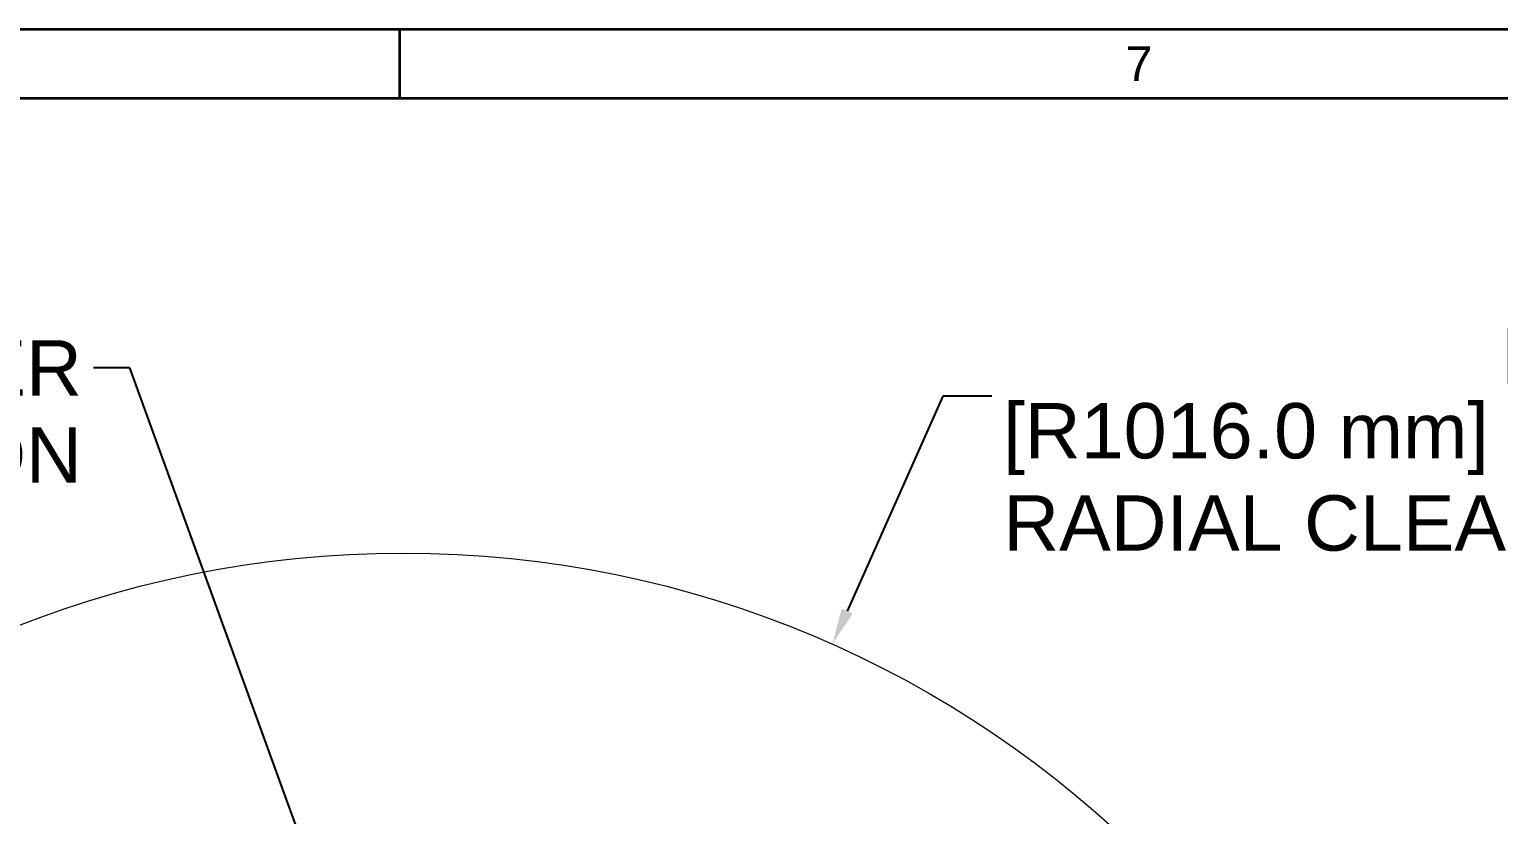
# Model space of a CAD drawing. Header units: inches. Extents: x 17 to 469, y 7 to 301.
# Drawn here: x 59.6 to 115.3, y 271.2 to 301 of the extents above; entities that cross this region are included whole.
import ezdxf

# ---------------------------------------------------------------- set-up
doc = ezdxf.new("R2010")
doc.units = ezdxf.units.IN
doc.header["$LTSCALE"] = 14
doc.header["$MEASUREMENT"] = 0
doc.layers.get('0').update_dxf_attribs({"lineweight": 25})
for name, color, linetype, lineweight in [('Border', 7, 'Continuous', 35), ('Dimension (ANSI)', 7, 'Continuous', 25), ('Symbol (ANSI)', 7, 'Continuous', 25), ('Visible', 7, 'Continuous', 18)]:
    doc.layers.add(name, color=color, linetype=linetype, lineweight=lineweight)
doc.styles.add('MEMCOR Medium', font='arial.ttf')
doc.styles.add('Standard A-B-C', font='arial.ttf')
doc.dimstyles.new('Default (ANSI)', dxfattribs={"dimscale": 14, "dimtxt": 0.15, "dimasz": 0.098425, "dimexe": 0.125, "dimexo": 0.0625, "dimgap": 0.031496, "dimtad": 0, "dimtih": 1, "dimtoh": 1, "dimdec": 4, "dimrnd": 1e-08, "dimzin": 3, "dimdsep": 46, "dimlunit": 5, "dimtxsty": 'MEMCOR Medium', "dimcen": 0.09, "dimdle": 0.393701, "dimclrd": 256, "dimclre": 256, "dimclrt": 256, "dimadec": 0, "dimazin": 1, "dimtfac": 0.8, "dimtofl": 0, "dimtmove": 0, "dimatfit": 3, "dimfxl": 1, "dimfrac": 1, "dimtolj": 1, "dimtzin": 4, "dimlwd": -1, "dimlwe": -1, "dimarcsym": 0})
doc.dimstyles.new('Default (ANSI)$7', dxfattribs={"dimscale": 14, "dimtxt": 0.15, "dimasz": 0.098425, "dimexe": 0.125, "dimexo": 0.0625, "dimgap": 0.031496, "dimtad": 0, "dimtih": 1, "dimtoh": 1, "dimdec": 4, "dimrnd": 1e-08, "dimzin": 3, "dimdsep": 46, "dimlunit": 5, "dimtxsty": 'MEMCOR Medium', "dimcen": 0.09, "dimdle": 0.393701, "dimclrd": 256, "dimclre": 256, "dimclrt": 256, "dimadec": 0, "dimazin": 1, "dimtfac": 0.8, "dimtofl": 0, "dimtmove": 0, "dimatfit": 3, "dimfxl": 1, "dimfrac": 1, "dimtolj": 1, "dimtzin": 4, "dimlwd": -1, "dimlwe": -1, "dimarcsym": 0})

# ---------------------------------------------------------------- blocks, each defined once
blk = doc.blocks.new('Borders 22x34_D')
at = {"layer": 'Border'}
for p, q in [((33.5, 21.5), (1.25, 21.5)), ((5.2578, 21.5), (5.2578, 21.3125)), ((33.3125, 21.3125), (1.25, 21.3125))]:
    blk.add_line(p, q, dxfattribs=at)
at = {"layer": 'Border', "insert": (7.2617, 21.4069), "char_height": 0.094, "attachment_point": 5, "style": 'Standard A-B-C'}
blk.add_mtext('\\fArial|b0|i0;{\\H0.0940;7}', dxfattribs=at)
blk = doc.blocks.new('*D28')
at = {"layer": 'Defpoints', "color": 0, "transparency": 16777216}
for p in [(90.03, 277.658), (73.751, 241.12)]:
    blk.add_point(p, dxfattribs=at)
at = {"layer": 'Dimension (ANSI)', "transparency": 16777216}
for p, q in [((94.224, 287.071), (90.591, 278.917)), ((96.076, 287.071), (94.224, 287.071))]:
    blk.add_line(p, q, dxfattribs=at)
blk.add_solid([(90.381, 279.01), (90.801, 278.823), (90.03, 277.658)], dxfattribs=at)
at = {"layer": 'Dimension (ANSI)', "transparency": 16777216, "char_height": 2.1, "attachment_point": 4, "style": 'MEMCOR Medium'}
for s, insert in [('\\A1; \\fArial|b0|i0;R40 in', (114.6, 288.584)), ('\\A1;[R1016.0 mm]{\\P\\fArial|b0|i0;RADIAL CLEARANCE REQUIRED}', (96.517, 283.726))]:
    blk.add_mtext(s, dxfattribs=dict(at, insert=insert))

msp = doc.modelspace()

# ---------------------------------------------------------------- linework, layer by layer
at = {"layer": 'Visible'}
msp.add_circle((73.75073, 241.12041), 40, dxfattribs=at)

# ---------------------------------------------------------------- block references
at = {"xscale": 14, "yscale": 14, "zscale": 14}
msp.add_blockref('Borders 22x34_D', (0, 0), dxfattribs=at)

# ---------------------------------------------------------------- texts
at = {"layer": 'Symbol (ANSI)', "insert": (61.55834, 289.20061), "char_height": 2.1000001, "width": 40.1048807, "attachment_point": 3, "line_spacing_factor": 0.944221, "style": 'MEMCOR Medium'}
msp.add_mtext('\\fArial|b0|i0;VACUUM TRANSFER\\P\\fArial|b0|i0;1 1/2 in [DN40] CONNECTION', dxfattribs=at)

# ---------------------------------------------------------------- dimensions: what is measured, and where the dimension line sits
at = {"layer": 'Dimension (ANSI)'}
dim = msp.add_radius_dim(center=(73.75073, 241.12041), mpoint=(90.02992, 277.6579), text=' \\fArial|b0|i0;<> in\\X[R1016.0 mm]{\\P\\fArial|b0|i0;RADIAL CLEARANCE REQUIRED}', dimstyle='Default (ANSI)', override={"dimgap": 0.031496, "dimdec": 4, "dimlfac": 1, "dimpost": '', "dimcen": 0, "dimtol": 0, "dimlim": 0, "dimtp": 0, "dimtm": 0, "dimtdec": 2}, dxfattribs=at)
dim.commit()
dim.dimension.update_dxf_attribs({"geometry": '*D28', "text_midpoint": (119.14633, 287.07108), "dimtype": 164})

# ---------------------------------------------------------------- leaders
at = {"layer": 'Symbol (ANSI)', "annotation_type": 0, "has_hookline": 1, "hookline_direction": 1, "text_width": 39.54475}
msp.add_leader([(82.1175, 236.49682), (63.37724, 288.15061), (61.99928, 288.15061)], dimstyle='Default (ANSI)$7', override={"dimtad": 0}, dxfattribs=at)

doc.saveas('drawing.dxf')
